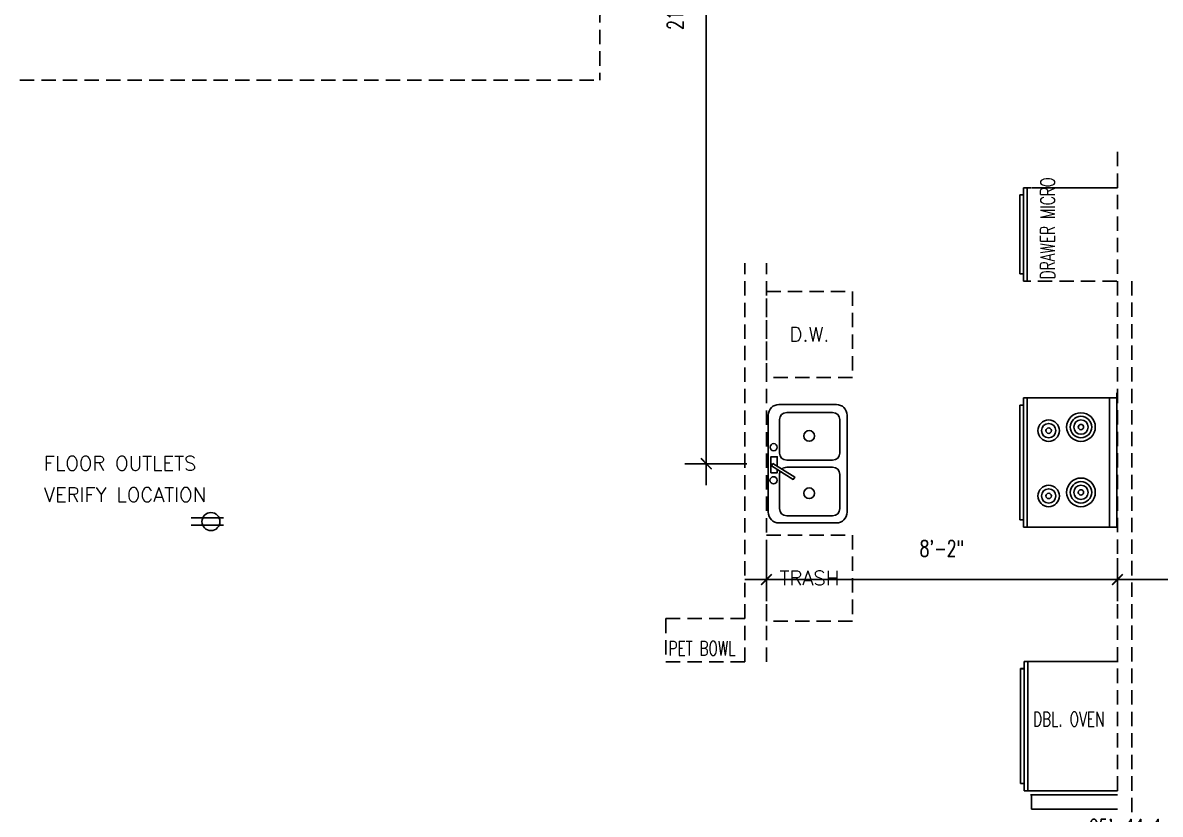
# Model space of a CAD drawing. Header units: inches. Extents: x -25328 to 8149, y -5530 to 4336.
# Drawn here: x -1151 to -833.9, y 2181.2 to 2401.8 of the extents above; entities that cross this region are included whole.
import ezdxf
from ezdxf.enums import TextEntityAlignment as Align

# ---------------------------------------------------------------- set-up
doc = ezdxf.new("R2010")
doc.units = ezdxf.units.IN
doc.header["$LTSCALE"] = 16
doc.header["$MEASUREMENT"] = 0
doc.linetypes.add('HIDDEN', pattern=[0.375, 0.25, -0.125])
doc.layers.get('0').update_dxf_attribs({"linetype": 'CONTINUOUS'})
doc.layers.get('DEFPOINTS').update_dxf_attribs({"linetype": 'CONTINUOUS'})
for name, color, linetype in [('CEILING', 8, 'CONTINUOUS'), ('CONC', 3, 'CONTINUOUS'), ('COUNTER', 2, 'CONTINUOUS'), ('DIM', 5, 'CONTINUOUS'), ('ELECTRIC', 3, 'CONTINUOUS'), ('FIXTURES', 2, 'CONTINUOUS'), ('SHELVES', 2, 'CONTINUOUS'), ('TEXT', 11, 'CONTINUOUS'), ('WALLS EXT', 6, 'CONTINUOUS'), ('WALLS INT', 6, 'CONTINUOUS')]:
    doc.layers.add(name, color=color, linetype=linetype)
doc.styles.add('PAYTAS RM', font='romans.shx', dxfattribs={"width": 0.7, "height": 4.5})
doc.styles.add('PAYTS NOTES', font='romans.shx', dxfattribs={"width": 0.7, "height": 4.5})
doc.dimstyles.new('DIM- PAYTAS', dxfattribs={"dimscale": 48, "dimtxt": 0.1, "dimasz": 0.0625, "dimexe": 0.125, "dimexo": 0.125, "dimgap": 0.125, "dimtad": 1, "dimdec": 1, "dimzin": 3, "dimdsep": 46, "dimlunit": 4, "dimtxsty": 'PAYTAS RM', "dimblk": 'ARCHTICK', "dimcen": 0.09, "dimdle": 0.125, "dimclrd": 5, "dimclre": 5, "dimclrt": 11, "dimadec": 0, "dimazin": 0, "dimtfac": 1, "dimtdec": 1, "dimtofl": 0, "dimtmove": 2, "dimatfit": 3, "dimfxl": 0, "dimfrac": 2, "dimtolj": 1, "dimtzin": 3, "dimarcsym": 0})

# ---------------------------------------------------------------- blocks, each defined once
blk = doc.blocks.new('226')
for p, q in [((0, -9.02), (0, 0)), ((2, -9.02), (2, 0))]:
    blk.add_line(p, q)
blk.add_circle((1, -5.52), 2.51)
blk = doc.blocks.new('pv_snk_double')
for p, q in [((13.5, 23), (-13.5, 23)), ((-16.5, 20), (-16.5, 4)), ((-2.98, 19.85), (-12.52, 19.85)), ((12.28, 19.85), (2.98, 19.85)), ((16.5, 4), (16.5, 20)), ((-14.52, 17.85), (-14.52, 5.05)), ((-0.98, 5.05), (-0.98, 17.85)), ((0.98, 17.85), (0.98, 5.05)), ((14.28, 5.05), (14.28, 17.85)), ((-13.5, 1), (13.5, 1)), ((-12.52, 3.05), (-2.98, 3.05)), ((2.98, 3.05), (12.28, 3.05))]:
    blk.add_line(p, q)
at = {"color": 8}
blk.add_lwpolyline([(-1.61, 20.46), (-2.53, 20.46), (-2.53, 22.26), (1.96, 22.26), (1.96, 20.46), (-0.73, 20.46)], dxfattribs=at)
blk.add_lwpolyline([(0.06, 21.73), (-3.72, 15.62), (-4.36, 16.01), (-0.58, 22.13)], close=True, dxfattribs=at)
for centre in [(-4.62, 21.51), (4.59, 21.48)]:
    blk.add_circle(centre, 0.999, dxfattribs=at)
for centre in [(-8.24, 11.58), (7.74, 11.58)]:
    blk.add_circle(centre, 1.5)
for centre, radius, start, end in [((-13.5, 20), 3, 90, 180), ((13.5, 20), 3, 0, 90), ((-12.52, 17.85), 2, 90, 180), ((-2.98, 17.85), 2, 64.2112, 90), ((-2.98, 17.85), 2, 0, 42.5631), ((2.98, 17.85), 2, 90, 180), ((12.28, 17.85), 2, 0, 90), ((-13.5, 4), 3, 180, 270), ((-12.52, 5.05), 2, 180, 270), ((-2.98, 5.05), 2, 270, 0), ((2.98, 5.05), 2, 180, 270), ((12.28, 5.05), 2, 270, 0), ((13.5, 4), 3, 270, 0)]:
    blk.add_arc(centre, radius, start, end)
blk = doc.blocks.new('_ArchTick')
at = {"color": 0, "linetype": 'ByBlock', "const_width": 0.15}
blk.add_lwpolyline([(-0.5, -0.5), (0.5, 0.5)], dxfattribs=at)
blk = doc.blocks.new('*D1236')
at = {"layer": 'DEFPOINTS', "color": 0, "transparency": 16777216}
for p in [(-962.6, 2535.81), (-960.45, 2278.91), (-943.17, 2278.91)]:
    blk.add_point(p, dxfattribs=at)
at = {"layer": 'DIM', "color": 5, "lineweight": -2, "transparency": 16777216}
for p, q in [((-960.45, 2541.81), (-960.45, 2272.91)), ((-956.6, 2535.81), (-954.45, 2535.81)), ((-949.17, 2278.91), (-966.45, 2278.91))]:
    blk.add_line(p, q, dxfattribs=at)
at = {"layer": 'DIM', "color": 5, "lineweight": -2, "transparency": 16777216, "xscale": 3, "yscale": 3, "zscale": 3}
for p, rotation in [((-960.45, 2535.81), 90), ((-960.45, 2278.91), 270)]:
    blk.add_blockref('_ArchTick', p, dxfattribs=dict(at, rotation=rotation))
at = {"layer": 'DIM', "color": 11, "transparency": 16777216, "insert": (-969.12, 2407.36), "char_height": 4.5, "attachment_point": 5, "rotation": 90, "style": 'PAYTAS RM', "bg_fill": 3, "box_fill_scale": 1.25, "bg_fill_color": 256, "bg_fill_true_color": 13158600, "bg_fill_transparency": 0}
blk.add_mtext('\\A1;21\'-5"', dxfattribs=at)
blk = doc.blocks.new('*D1237')
at = {"layer": 'DEFPOINTS', "color": 0, "transparency": 16777216}
for p in [(-845.8, 2248.65), (-683.8, 2248.65), (-683.8, 2246.62)]:
    blk.add_point(p, dxfattribs=at)
at = {"layer": 'DIM', "color": 5, "lineweight": -2, "transparency": 16777216}
for p, q in [((-851.8, 2246.62), (-677.8, 2246.62)), ((-845.8, 2242.65), (-845.8, 2240.62)), ((-683.8, 2242.65), (-683.8, 2240.62))]:
    blk.add_line(p, q, dxfattribs=at)
at = {"layer": 'DIM', "color": 5, "lineweight": -2, "transparency": 16777216, "xscale": 3, "yscale": 3, "zscale": 3, "rotation": 180}
blk.add_blockref('_ArchTick', (-845.8, 2246.62), dxfattribs=at)
at = {"layer": 'DIM', "color": 5, "lineweight": -2, "transparency": 16777216, "xscale": 3, "yscale": 3, "zscale": 3}
blk.add_blockref('_ArchTick', (-683.8, 2246.62), dxfattribs=at)
at = {"layer": 'DIM', "color": 11, "transparency": 16777216, "insert": (-764.8, 2255.3), "char_height": 4.5, "attachment_point": 5, "style": 'PAYTAS RM', "bg_fill": 3, "box_fill_scale": 1.25, "bg_fill_color": 256, "bg_fill_true_color": 13158600, "bg_fill_transparency": 0}
blk.add_mtext('\\A1;13\'-6"', dxfattribs=at)
blk = doc.blocks.new('*D1238')
at = {"layer": 'DEFPOINTS', "color": 0, "transparency": 16777216}
for p in [(-943.68, 2261.16), (-943.68, 2246.62), (-845.8, 2235.9)]:
    blk.add_point(p, dxfattribs=at)
at = {"layer": 'DIM', "color": 5, "lineweight": -2, "transparency": 16777216}
for p, q in [((-943.68, 2255.16), (-943.68, 2240.62)), ((-845.8, 2241.9), (-845.8, 2252.62)), ((-839.8, 2246.62), (-949.68, 2246.62))]:
    blk.add_line(p, q, dxfattribs=at)
at = {"layer": 'DIM', "color": 5, "lineweight": -2, "transparency": 16777216, "xscale": 3, "yscale": 3, "zscale": 3, "rotation": 180}
blk.add_blockref('_ArchTick', (-943.68, 2246.62), dxfattribs=at)
at = {"layer": 'DIM', "color": 5, "lineweight": -2, "transparency": 16777216, "xscale": 3, "yscale": 3, "zscale": 3}
blk.add_blockref('_ArchTick', (-845.8, 2246.62), dxfattribs=at)
at = {"layer": 'DIM', "color": 11, "transparency": 16777216, "insert": (-894.74, 2255.3), "char_height": 4.5, "attachment_point": 5, "style": 'PAYTAS RM', "bg_fill": 3, "box_fill_scale": 1.25, "bg_fill_color": 256, "bg_fill_true_color": 13158600, "bg_fill_transparency": 0}
blk.add_mtext('\\A1;8\'-2"', dxfattribs=at)
blk = doc.blocks.new('*D1244')
at = {"layer": 'DEFPOINTS', "color": 0, "transparency": 16777216}
for p in [(-683.8, 2167.42), (-683.8, 2144.38), (-995.3, 2123.81)]:
    blk.add_point(p, dxfattribs=at)
at = {"layer": 'DIM', "color": 5, "lineweight": -2, "transparency": 16777216}
for p, q in [((-995.3, 2129.81), (-995.3, 2173.42)), ((-683.8, 2150.38), (-683.8, 2173.42)), ((-1001.3, 2167.42), (-677.8, 2167.42))]:
    blk.add_line(p, q, dxfattribs=at)
at = {"layer": 'DIM', "color": 5, "lineweight": -2, "transparency": 16777216, "xscale": 3, "yscale": 3, "zscale": 3, "rotation": 180}
blk.add_blockref('_ArchTick', (-995.3, 2167.42), dxfattribs=at)
at = {"layer": 'DIM', "color": 5, "lineweight": -2, "transparency": 16777216, "xscale": 3, "yscale": 3, "zscale": 3}
blk.add_blockref('_ArchTick', (-683.8, 2167.42), dxfattribs=at)
at = {"layer": 'DIM', "color": 11, "transparency": 16777216, "insert": (-839.55, 2176.85), "char_height": 4.5, "attachment_point": 5, "style": 'PAYTAS RM', "bg_fill": 3, "box_fill_scale": 1.25, "bg_fill_color": 256, "bg_fill_true_color": 13158600, "bg_fill_transparency": 0}
blk.add_mtext('\\A1;25\'-11 1/2"', dxfattribs=at)
blk = doc.blocks.new('*D1357')
at = {"layer": 'DEFPOINTS', "color": 0, "transparency": 16777216}
for p in [(-641.8, 2694.05), (-1469.8, 2614.76), (-641.8, 1929.81)]:
    blk.add_point(p, dxfattribs=at)
at = {"layer": 'DIM', "color": 5, "lineweight": -2, "transparency": 16777216}
for p, q in [((-1469.8, 2620.76), (-1469.8, 2700.05)), ((-641.8, 1935.81), (-641.8, 2700.05)), ((-1475.8, 2694.05), (-635.8, 2694.05))]:
    blk.add_line(p, q, dxfattribs=at)
at = {"layer": 'DIM', "color": 5, "lineweight": -2, "transparency": 16777216, "xscale": 3, "yscale": 3, "zscale": 3, "rotation": 180}
blk.add_blockref('_ArchTick', (-1469.8, 2694.05), dxfattribs=at)
at = {"layer": 'DIM', "color": 5, "lineweight": -2, "transparency": 16777216, "xscale": 3, "yscale": 3, "zscale": 3}
blk.add_blockref('_ArchTick', (-641.8, 2694.05), dxfattribs=at)
at = {"layer": 'DIM', "color": 11, "transparency": 16777216, "insert": (-1055.8, 2702.73), "char_height": 4.5, "attachment_point": 5, "style": 'PAYTAS RM', "bg_fill": 3, "box_fill_scale": 1.25, "bg_fill_color": 256, "bg_fill_true_color": 13158600, "bg_fill_transparency": 0}
blk.add_mtext('\\A1;69\'-0"', dxfattribs=at)
blk = doc.blocks.new('*D1359')
at = {"layer": 'DEFPOINTS', "color": 0, "transparency": 16777216}
for p in [(-1509.78, 2629.81), (-1607.8, 1501.81), (-871.24, 1501.81)]:
    blk.add_point(p, dxfattribs=at)
at = {"layer": 'DIM', "color": 5, "lineweight": -2, "transparency": 16777216}
for p, q in [((-1607.8, 2635.81), (-1607.8, 1495.81)), ((-1515.78, 2629.81), (-1613.8, 2629.81)), ((-877.24, 1501.81), (-1613.8, 1501.81))]:
    blk.add_line(p, q, dxfattribs=at)
at = {"layer": 'DIM', "color": 5, "lineweight": -2, "transparency": 16777216, "xscale": 3, "yscale": 3, "zscale": 3}
for p, rotation in [((-1607.8, 2629.81), 90), ((-1607.8, 1501.81), 270)]:
    blk.add_blockref('_ArchTick', p, dxfattribs=dict(at, rotation=rotation))
at = {"layer": 'DIM', "color": 11, "transparency": 16777216, "insert": (-1616.47, 2065.81), "char_height": 4.5, "attachment_point": 5, "rotation": 90, "style": 'PAYTAS RM', "bg_fill": 3, "box_fill_scale": 1.25, "bg_fill_color": 256, "bg_fill_true_color": 13158600, "bg_fill_transparency": 0}
blk.add_mtext('\\A1;94\'-0"', dxfattribs=at)

msp = doc.modelspace()

# ---------------------------------------------------------------- linework, layer by layer
at = {"layer": 'CEILING', "linetype": 'HIDDEN'}
for p, q in [((-845.79906839, 2187.80728168), (-845.79906839, 2365.80728168)), ((-949.67628356, 2223.73919067), (-949.67628356, 2334.73919067)), ((-943.67628356, 2223.73919067), (-943.67628356, 2334.73919067)), ((-841.79906839, 2157.80728168), (-841.79906839, 2329.80728168)), ((-971.67628356, 2235.73919067), (-949.67628356, 2235.73919067)), ((-971.67628356, 2235.73919067), (-971.67628356, 2223.73919067)), ((-971.67628356, 2223.73919067), (-949.67628356, 2223.73919067))]:
    msp.add_line(p, q, dxfattribs=at)
at = {"layer": 'CONC', "linetype": 'HIDDEN'}
for p in [(-989.70162704, 2519.80728168), (-1283.79906839, 2385.77488721)]:
    msp.add_line(p, (-990.11990343, 2385.77488721), dxfattribs=at)
at = {"layer": 'COUNTER', "linetype": 'HIDDEN'}
for p, q in [((-845.98282126, 2355.80728168), (-871.98282126, 2355.80728168)), ((-845.98282126, 2329.80728168), (-871.98282126, 2329.80728168))]:
    msp.add_line(p, q, dxfattribs=at)
at = {"layer": 'DIM'}
for p, q in [((-869.79906839, 2355.80728168), (-845.79906839, 2355.80728168)), ((-869.61531552, 2223.80728168), (-845.61531552, 2223.80728168))]:
    msp.add_line(p, q, dxfattribs=at)
at = {"layer": 'FIXTURES', "color": 51}
for p, q in [((-871.98282126, 2353.80728168), (-872.98282126, 2353.80728168)), ((-872.98282126, 2353.80728168), (-872.98282126, 2331.80728168)), ((-871.98282126, 2329.80728168), (-871.98282126, 2355.80728168)), ((-870.98282126, 2329.80728168), (-870.98282126, 2355.80728168)), ((-872.98282126, 2331.80728168), (-871.98282126, 2331.80728168)), ((-871.97004709, 2261.23919067), (-871.97004709, 2297.23919067)), ((-845.97004709, 2297.23919067), (-871.97004709, 2297.23919067)), ((-870.97004709, 2261.23919067), (-870.97004709, 2297.23919067)), ((-847.97004709, 2297.23919067), (-847.97004709, 2261.23919067)), ((-871.97004709, 2295.23919067), (-872.97004709, 2295.23919067)), ((-872.97004709, 2295.23919067), (-872.97004709, 2263.23919067)), ((-872.97004709, 2263.23919067), (-871.97004709, 2263.23919067)), ((-845.97004709, 2261.23919067), (-871.97004709, 2261.23919067)), ((-871.79906839, 2187.80728168), (-871.79906839, 2223.80728168)), ((-845.79906839, 2223.80728168), (-871.79906839, 2223.80728168)), ((-870.79906839, 2187.80728168), (-870.79906839, 2223.80728168)), ((-871.79906839, 2221.80728168), (-872.79906839, 2221.80728168)), ((-872.79906839, 2221.80728168), (-872.79906839, 2189.80728168)), ((-872.79906839, 2189.80728168), (-871.79906839, 2189.80728168)), ((-845.79906839, 2187.80728168), (-871.79906839, 2187.80728168))]:
    msp.add_line(p, q, dxfattribs=at)
for centre, radius in [((-855.97004709, 2289.11891318), 4), ((-864.97004709, 2288.11891318), 3), ((-864.97004709, 2288.11891318), 2), ((-855.97004709, 2289.11891318), 3), ((-855.97004709, 2289.11891318), 2), ((-864.97004709, 2288.11891318), 0.75), ((-855.97004709, 2289.11891318), 0.75), ((-855.97004709, 2270.92395575), 4), ((-864.97004709, 2269.92395575), 3), ((-864.97004709, 2269.92395575), 2), ((-855.97004709, 2270.92395575), 3), ((-855.97004709, 2270.92395575), 2), ((-855.97004709, 2270.92395575), 0.75), ((-864.97004709, 2269.92395575), 0.75)]:
    msp.add_circle(centre, radius, dxfattribs=at)
at = {"layer": 'SHELVES', "linetype": 'HIDDEN'}
for p, q in [((-943.67628356, 2302.91836298), (-943.67628356, 2326.91836298)), ((-943.67628356, 2326.91836298), (-919.67628356, 2326.91836298)), ((-919.67628356, 2326.91836298), (-919.67628356, 2302.91836298)), ((-919.67628356, 2302.91836298), (-943.67628356, 2302.91836298)), ((-943.67628356, 2235.03393519), (-943.67628356, 2259.03393519)), ((-943.67628356, 2259.03393519), (-919.67628356, 2259.03393519)), ((-919.67628356, 2259.03393519), (-919.67628356, 2235.03393519)), ((-919.67628356, 2235.03393519), (-943.67628356, 2235.03393519))]:
    msp.add_line(p, q, dxfattribs=at)
at = {"layer": 'WALLS EXT'}
for p, q in [((-845.79906839, 2186.68541399), (-870.00856227, 2186.68541399)), ((-845.79906839, 2186.68541399), (-869.79906839, 2186.68541399)), ((-869.79906839, 2186.68541399), (-869.79906839, 2182.68541399)), ((-869.79906839, 2182.68541399), (-845.79906839, 2182.68541399))]:
    msp.add_line(p, q, dxfattribs=at)
at = {"layer": 'WALLS INT', "color": 165}
for p, q in [((-871.98282126, 2353.77900124), (-872.98282126, 2353.77900124)), ((-845.97004709, 2298.68195753), (-845.97004709, 2261.23919067)), ((-871.97004709, 2295.21091023), (-872.97004709, 2295.21091023)), ((-871.79906839, 2221.77900124), (-872.79906839, 2221.77900124))]:
    msp.add_line(p, q, dxfattribs=at)

# ---------------------------------------------------------------- block references
at = {"layer": 'ELECTRIC', "xscale": -1, "rotation": 90}
msp.add_blockref('226', (-1104.05857065, 2263.79237055), dxfattribs=at)
at = {"layer": 'FIXTURES', "rotation": 90.00000000000001}
msp.add_blockref('pv_snk_double', (-920.16641915, 2278.90951006), dxfattribs=at)

# ---------------------------------------------------------------- texts
at = {"layer": 'TEXT', "color": 165, "style": 'PAYTS NOTES'}
for s, p in [('FLOOR OUTLETS', (-1145.13962859, 2277.01637878)), ('VERIFY LOCATION', (-1145.13962859, 2268.24784976))]:
    msp.add_text(s, height=4, rotation=360, dxfattribs=at).set_placement(p)
at = {"layer": 'TEXT', "insert": (-863.22789522, 2330.31718702), "char_height": 4, "width": 83.9529322576, "attachment_point": 7, "rotation": 90, "style": 'PAYTS NOTES'}
msp.add_mtext('\\pt4.004,8.009,12;DRAWER MICRO', dxfattribs=at)
at = {"layer": 'TEXT', "char_height": 4, "width": 83.9529322576, "style": 'PAYTS NOTES'}
for s, insert, attachment_point in [('\\pt4.004,8.009,12;PET BOWL', (-971.00702299, 2229.44937619), 1), ('\\pt4.004,8.009,12;DBL. OVEN', (-869.34778551, 2205.73473741), 7)]:
    msp.add_mtext(s, dxfattribs=dict(at, insert=insert, attachment_point=attachment_point))
at = {"layer": 'TEXT', "style": 'PAYTS NOTES'}
for tag, p in [('D.W.', (-931.67628356, 2314.91836298)), ('TRASH', (-931.67628356, 2247.03393519))]:
    msp.add_attdef(tag, text='D.W.', height=4, dxfattribs=at).set_placement(p, align=Align.MIDDLE_CENTER)

# ---------------------------------------------------------------- next in the draw order: dimensions: what is measured, and where the dimension line sits
at = {"layer": 'DIM'}
dim = msp.add_linear_dim(base=(-960.44574605, 2278.90951006), p1=(-962.59811339, 2535.80728168), p2=(-943.16572926, 2278.90951006), angle=90, dimstyle='DIM- PAYTAS', override={"dimtfill": 1, "dimarcsym": 2}, dxfattribs=at)
dim.commit()
dim.dimension.update_dxf_attribs({"geometry": '*D1236', "text_midpoint": (-969.12431747, 2407.35839587)})
for base, p1, p2, picture, middle in [((-683.79906839, 2246.6247573), (-845.79906839, 2248.64995725), (-683.79906839, 2248.64995725), '*D1237', (-764.79906839, 2255.30332873)), ((-683.79906839, 2167.42018874), (-995.29906839, 2123.80728168), (-683.79906839, 2144.37508789), '*D1244', (-839.54906839, 2176.84876017))]:
    dim = msp.add_linear_dim(base=base, p1=p1, p2=p2, dimstyle='DIM- PAYTAS', override={"dimtfill": 1, "dimarcsym": 2}, dxfattribs=at)
    dim.commit()
    dim.dimension.update_dxf_attribs({"geometry": picture, "text_midpoint": middle})

# ---------------------------------------------------------------- next in the draw order: dimensions: what is measured, and where the dimension line sits
dim = msp.add_linear_dim(base=(-943.67628356, 2246.6247573), p1=(-845.79906839, 2235.89984865), p2=(-943.67628356, 2261.15965255), dimstyle='DIM- PAYTAS', override={"dimtfill": 1, "dimarcsym": 2}, dxfattribs=at)
dim.commit()
dim.dimension.update_dxf_attribs({"geometry": '*D1238', "text_midpoint": (-894.73767598, 2255.30332873)})

# ---------------------------------------------------------------- next in the draw order: dimensions: what is measured, and where the dimension line sits
dim = msp.add_linear_dim(base=(-641.79906839, 2694.05427596), p1=(-1469.79906839, 2614.75889575), p2=(-641.79906839, 1929.80728168), dimstyle='DIM- PAYTAS', override={"dimtfill": 1, "dimarcsym": 2}, dxfattribs=at)
dim.commit()
dim.dimension.update_dxf_attribs({"geometry": '*D1357', "text_midpoint": (-1055.79906839, 2702.73284739)})

# ---------------------------------------------------------------- next in the draw order: dimensions: what is measured, and where the dimension line sits
dim = msp.add_linear_dim(base=(-1607.79626654, 1501.80728168), p1=(-1509.77995857, 2629.80728168), p2=(-871.23777689, 1501.80728168), angle=90, dimstyle='DIM- PAYTAS', override={"dimtfill": 1, "dimarcsym": 2}, dxfattribs=at)
dim.commit()
dim.dimension.update_dxf_attribs({"geometry": '*D1359', "text_midpoint": (-1616.47483797, 2065.80728168)})

doc.saveas('drawing.dxf')
